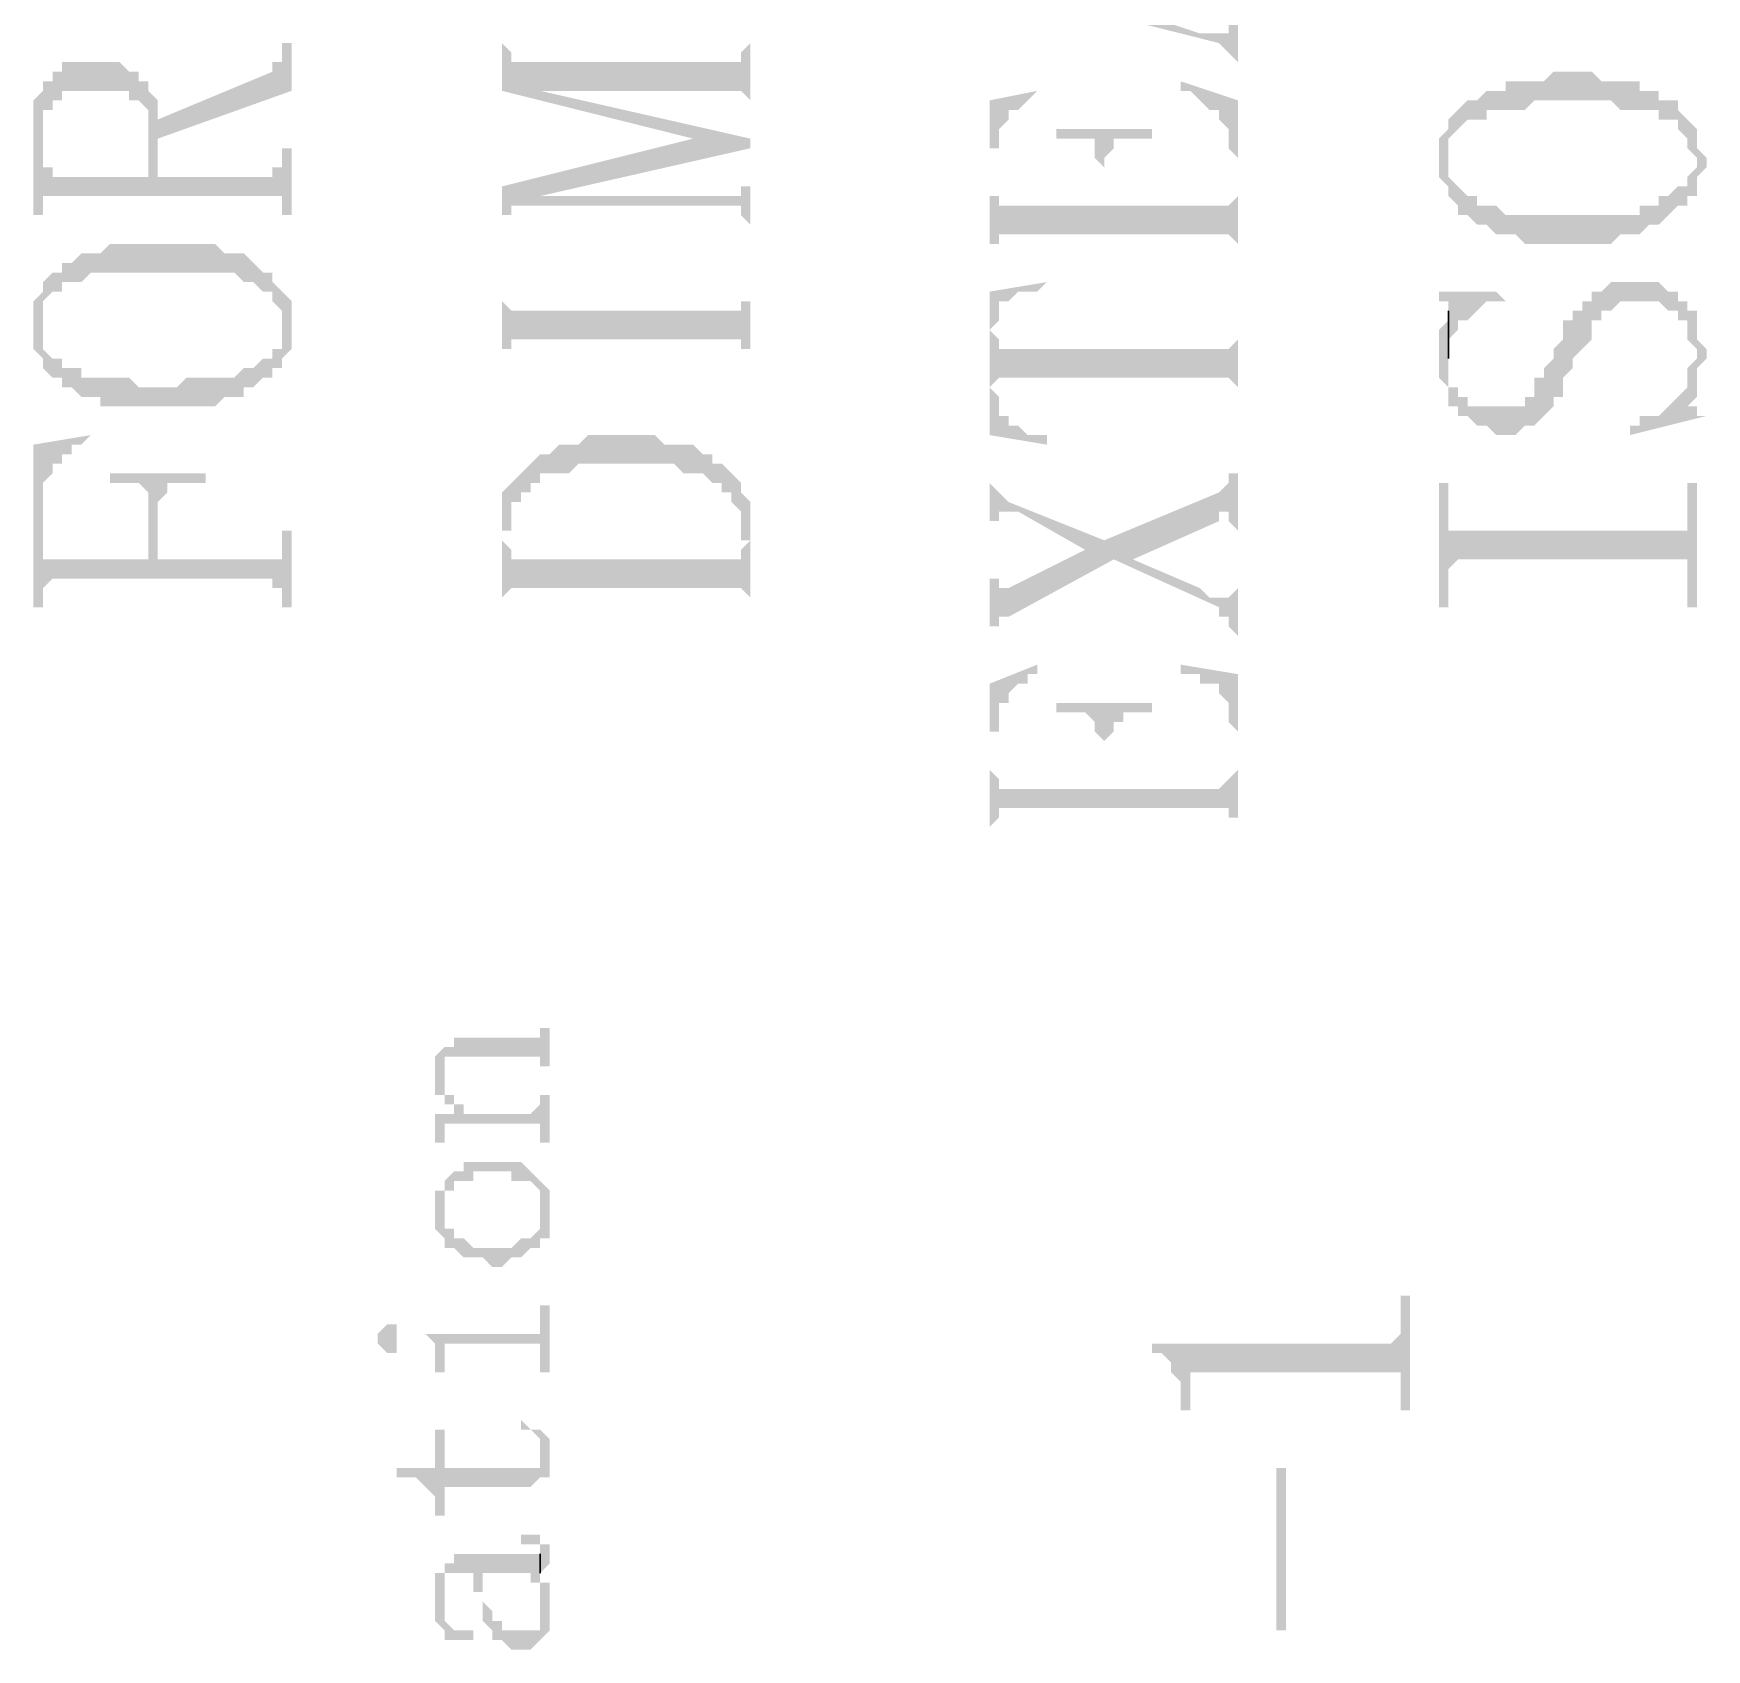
# Model space of a CAD drawing. Header units: millimetres. Extents: x 1399 to 2555, y 1196 to 1555.
# Drawn here: x 2145.03 to 2152.93, y 1458.44 to 1466.06 of the extents above; entities that cross this region are included whole.
import ezdxf

# ---------------------------------------------------------------- set-up
doc = ezdxf.new("R2010")
doc.units = ezdxf.units.MM

msp = doc.modelspace()

# ---------------------------------------------------------------- hatches: boundary and pattern name
at = {"transparency": 33554559}
for points in [[(2149.5401, 1466.28939), (2150.62327, 1466.0186), (2150.6684, 1465.97347), (2150.6684, 1465.97347), (2150.71354, 1465.92834), (2150.71354, 1465.8832), (2150.71354, 1466.154), (2150.71354, 1466.10887), (2150.6684, 1466.10887), (2150.6684, 1466.06373), (2150.53301, 1466.06373), (2150.26222, 1466.154), (2150.26222, 1466.46992), (2150.21708, 1466.154), (2149.63036, 1466.28939), (2149.63036, 1466.28939)], [(2145.6136, 1465.65754), (2145.6136, 1465.56728), (2146.24545, 1465.79294), (2146.24545, 1466.0186), (2146.20032, 1466.0186), (2146.20032, 1465.97347), (2146.20032, 1465.92834), (2146.15519, 1465.92834), (2146.15519, 1465.8832)], [(2147.23836, 1466.0186), (2147.23836, 1465.79294), (2148.141, 1465.56728), (2148.141, 1465.56728), (2148.4118, 1465.52215), (2148.4118, 1465.56728), (2147.41889, 1465.79294), (2147.41889, 1465.79294), (2147.32862, 1465.92834), (2147.28349, 1465.92834), (2147.28349, 1465.97347), (2147.23836, 1466.0186)], [(2147.32862, 1465.92834), (2147.41889, 1465.79294), (2148.36666, 1465.79294), (2148.4118, 1465.74781), (2148.4118, 1465.70268), (2148.4118, 1466.0186), (2148.4118, 1466.0186), (2148.36666, 1465.97347), (2148.36666, 1465.92834), (2148.32153, 1465.92834)], [(2145.02688, 1465.61241), (2145.02688, 1465.20622), (2145.07202, 1465.20622), (2145.07202, 1465.56728), (2145.07202, 1465.70268), (2145.11715, 1465.70268), (2145.11715, 1465.74781), (2145.16228, 1465.74781), (2145.16228, 1465.79294), (2145.47821, 1465.79294), (2145.47821, 1465.74781), (2145.52334, 1465.74781), (2145.56847, 1465.70268), (2145.56847, 1465.65754), (2145.56847, 1465.38675), (2145.6136, 1465.74781), (2145.56847, 1465.79294), (2145.56847, 1465.83807), (2145.52334, 1465.83807), (2145.52334, 1465.8832), (2145.47821, 1465.8832), (2145.43307, 1465.92834), (2145.16228, 1465.92834), (2145.16228, 1465.8832), (2145.11715, 1465.8832), (2145.11715, 1465.83807), (2145.07202, 1465.83807), (2145.07202, 1465.79294), (2145.07202, 1465.79294), (2145.02688, 1465.74781), (2145.02688, 1465.65754), (2145.02688, 1465.65754)], [(2150.44274, 1465.79294), (2150.48788, 1465.79294), (2150.53301, 1465.74781), (2150.53301, 1465.74781), (2150.57814, 1465.70268), (2150.62327, 1465.70268), (2150.62327, 1465.65754), (2150.62327, 1465.65754), (2150.6684, 1465.61241), (2150.6684, 1465.52215), (2150.71354, 1465.47702), (2150.71354, 1465.02569), (2150.71354, 1465.74781), (2150.44274, 1465.83807)], [(2151.70644, 1465.61241), (2151.70644, 1465.47702), (2151.70644, 1465.52215), (2151.70644, 1465.56728), (2151.75158, 1465.61241), (2151.75158, 1465.61241), (2151.79671, 1465.65754), (2151.88697, 1465.65754), (2151.88697, 1465.70268), (2152.0675, 1465.70268), (2152.11263, 1465.74781), (2152.47369, 1465.74781), (2152.51882, 1465.70268), (2152.69935, 1465.70268), (2152.69935, 1465.65754), (2152.78962, 1465.65754), (2152.78962, 1465.61241), (2152.83475, 1465.56728), (2152.83475, 1465.52215), (2152.87988, 1465.47702), (2152.87988, 1465.61241), (2152.83475, 1465.65754), (2152.83475, 1465.65754), (2152.78962, 1465.70268), (2152.78962, 1465.74781), (2152.69935, 1465.74781), (2152.69935, 1465.79294), (2152.60909, 1465.79294), (2152.60909, 1465.83807), (2152.42856, 1465.83807), (2152.38343, 1465.8832), (2152.2029, 1465.8832), (2152.15777, 1465.83807), (2151.97724, 1465.83807), (2151.97724, 1465.79294), (2151.88697, 1465.79294), (2151.84184, 1465.74781), (2151.79671, 1465.74781), (2151.75158, 1465.70268), (2151.75158, 1465.70268), (2151.70644, 1465.65754)], [(2145.07202, 1465.25135), (2145.07202, 1465.29649), (2146.20032, 1465.29649), (2146.20032, 1465.20622), (2146.24545, 1465.20622), (2146.24545, 1465.52215), (2146.20032, 1465.52215), (2146.20032, 1465.47702), (2146.20032, 1465.43188), (2146.15519, 1465.43188), (2146.15519, 1465.38675), (2145.6136, 1465.38675), (2145.6136, 1465.74781), (2145.6136, 1465.74781), (2145.56847, 1465.38675), (2145.11715, 1465.38675), (2145.11715, 1465.43188), (2145.07202, 1465.43188), (2145.07202, 1465.56728)], [(2149.5401, 1465.74781), (2149.5401, 1465.02569), (2149.5401, 1465.52215), (2149.58523, 1465.52215), (2149.58523, 1465.56728), (2149.58523, 1465.61241), (2149.63036, 1465.65754), (2149.63036, 1465.70268), (2149.6755, 1465.70268), (2149.72063, 1465.74781), (2149.72063, 1465.74781), (2149.76576, 1465.79294), (2149.76576, 1465.79294)], [(2149.85603, 1465.61241), (2149.85603, 1465.56728), (2150.03655, 1465.56728), (2150.03655, 1465.47702), (2150.08169, 1465.43188), (2150.08169, 1465.25135), (2150.08169, 1465.47702), (2150.12682, 1465.52215), (2150.12682, 1465.56728), (2150.30735, 1465.56728), (2150.30735, 1465.61241)], [(2151.66131, 1465.47702), (2151.66131, 1465.38675), (2151.66131, 1465.38675), (2151.70644, 1465.34162), (2151.70644, 1465.29649), (2151.70644, 1465.29649), (2151.75158, 1465.25135), (2151.75158, 1465.20622), (2151.79671, 1465.20622), (2151.84184, 1465.16109), (2151.88697, 1465.16109), (2151.93211, 1465.11596), (2152.02237, 1465.11596), (2152.0675, 1465.07083), (2152.47369, 1465.07083), (2152.51882, 1465.11596), (2152.60909, 1465.11596), (2152.65422, 1465.16109), (2152.69935, 1465.16109), (2152.74448, 1465.20622), (2152.74448, 1465.20622), (2152.78962, 1465.25135), (2152.83475, 1465.25135), (2152.83475, 1465.29649), (2152.87988, 1465.29649), (2152.87988, 1465.38675), (2152.87988, 1465.38675), (2152.92501, 1465.43188), (2152.92501, 1465.47702), (2152.92501, 1465.47702), (2152.87988, 1465.52215), (2152.87988, 1465.61241), (2152.87988, 1465.47702), (2152.87988, 1465.43188), (2152.83475, 1465.38675), (2152.83475, 1465.34162), (2152.78962, 1465.34162), (2152.74448, 1465.29649), (2152.69935, 1465.29649), (2152.69935, 1465.25135), (2152.60909, 1465.25135), (2152.60909, 1465.20622), (2151.97724, 1465.20622), (2151.93211, 1465.25135), (2151.84184, 1465.25135), (2151.84184, 1465.29649), (2151.79671, 1465.29649), (2151.75158, 1465.34162), (2151.75158, 1465.34162), (2151.70644, 1465.38675), (2151.70644, 1465.61241), (2151.70644, 1465.61241), (2151.66131, 1465.56728), (2151.66131, 1465.52215), (2151.66131, 1465.52215)], [(2147.23836, 1465.34162), (2147.23836, 1465.16109), (2147.23836, 1465.20622), (2147.28349, 1465.20622), (2147.28349, 1465.25135), (2147.32862, 1465.25135), (2147.41889, 1465.29649), (2148.4118, 1465.52215), (2148.141, 1465.56728)], [(2149.5401, 1465.07083), (2149.58523, 1465.07083), (2149.58523, 1465.11596), (2150.6684, 1465.11596), (2150.71354, 1465.07083), (2150.71354, 1465.29649), (2150.71354, 1465.29649), (2150.6684, 1465.25135), (2150.08169, 1465.25135), (2150.08169, 1465.43188), (2150.08169, 1465.25135), (2149.58523, 1465.25135), (2149.58523, 1465.29649), (2149.5401, 1465.29649), (2149.5401, 1465.52215)], [(2147.32862, 1465.25135), (2148.36666, 1465.25135), (2148.36666, 1465.20622), (2148.36666, 1465.20622), (2148.4118, 1465.16109), (2148.4118, 1465.38675), (2148.4118, 1465.34162), (2148.36666, 1465.34162), (2148.36666, 1465.29649), (2147.41889, 1465.29649)], [(2145.07202, 1464.84516), (2145.07202, 1464.66464), (2145.07202, 1464.70977), (2145.07202, 1464.80003), (2145.07202, 1464.80003), (2145.11715, 1464.84516), (2145.16228, 1464.84516), (2145.16228, 1464.8903), (2145.25254, 1464.8903), (2145.29768, 1464.93543), (2145.97466, 1464.93543), (2146.01979, 1464.8903), (2146.06492, 1464.8903), (2146.11006, 1464.84516), (2146.15519, 1464.84516), (2146.15519, 1464.80003), (2146.20032, 1464.7549), (2146.20032, 1464.66464), (2146.20032, 1464.84516), (2146.20032, 1464.84516), (2146.15519, 1464.8903), (2146.15519, 1464.93543), (2146.11006, 1464.93543), (2146.06492, 1464.98056), (2146.06492, 1464.98056), (2146.01979, 1465.02569), (2145.92953, 1465.02569), (2145.88439, 1465.07083), (2145.38794, 1465.07083), (2145.34281, 1465.02569), (2145.25254, 1465.02569), (2145.20741, 1464.98056), (2145.16228, 1464.98056), (2145.16228, 1464.93543), (2145.11715, 1464.93543), (2145.07202, 1464.8903), (2145.07202, 1464.8903)], [(2147.23836, 1464.98056), (2147.23836, 1464.39384), (2147.23836, 1464.57437), (2147.28349, 1464.57437), (2147.28349, 1464.6195), (2148.36666, 1464.6195), (2148.36666, 1464.57437), (2148.4118, 1464.57437), (2148.4118, 1464.39384), (2148.4118, 1464.98056), (2148.4118, 1464.80003), (2148.36666, 1464.80003), (2148.36666, 1464.7549), (2147.28349, 1464.7549), (2147.23836, 1464.80003)], [(2149.5401, 1464.84516), (2149.5401, 1464.66464), (2149.5401, 1464.66464), (2149.58523, 1464.70977), (2149.58523, 1464.7549), (2149.58523, 1464.80003), (2149.63036, 1464.80003), (2149.6755, 1464.84516), (2149.76576, 1464.84516), (2149.81089, 1464.8903), (2149.81089, 1464.8903)], [(2151.66131, 1464.52924), (2151.66131, 1464.43898), (2151.66131, 1464.43898), (2151.70644, 1464.39384), (2151.70644, 1464.30358), (2151.75158, 1464.30358), (2151.75158, 1464.25845), (2151.79671, 1464.25845), (2151.84184, 1464.21331), (2151.88697, 1464.21331), (2151.93211, 1464.16818), (2152.02237, 1464.16818), (2152.0675, 1464.21331), (2152.11263, 1464.21331), (2152.15777, 1464.25845), (2152.15777, 1464.25845), (2152.2029, 1464.30358), (2152.2029, 1464.34871), (2152.24803, 1464.34871), (2152.24803, 1464.43898), (2152.29316, 1464.48411), (2152.29316, 1464.52924), (2152.3383, 1464.57437), (2152.3383, 1464.57437), (2152.38343, 1464.6195), (2152.38343, 1464.70977), (2152.42856, 1464.70977), (2152.42856, 1464.7549), (2152.47369, 1464.7549), (2152.51882, 1464.80003), (2152.69935, 1464.80003), (2152.74448, 1464.7549), (2152.78962, 1464.7549), (2152.78962, 1464.70977), (2152.83475, 1464.70977), (2152.83475, 1464.6195), (2152.87988, 1464.57437), (2152.87988, 1464.39384), (2152.87988, 1464.43898), (2152.87988, 1464.48411), (2152.92501, 1464.52924), (2152.92501, 1464.57437), (2152.92501, 1464.57437), (2152.87988, 1464.6195), (2152.87988, 1464.7549), (2152.83475, 1464.7549), (2152.83475, 1464.80003), (2152.78962, 1464.80003), (2152.78962, 1464.84516), (2152.74448, 1464.84516), (2152.69935, 1464.8903), (2152.47369, 1464.8903), (2152.42856, 1464.84516), (2152.38343, 1464.84516), (2152.38343, 1464.80003), (2152.3383, 1464.80003), (2152.3383, 1464.7549), (2152.29316, 1464.7549), (2152.29316, 1464.70977), (2152.24803, 1464.70977), (2152.24803, 1464.6195), (2152.2029, 1464.57437), (2152.2029, 1464.52924), (2152.15777, 1464.48411), (2152.15777, 1464.43898), (2152.11263, 1464.43898), (2152.11263, 1464.34871), (2152.0675, 1464.34871), (2152.0675, 1464.30358), (2151.79671, 1464.30358), (2151.79671, 1464.34871), (2151.75158, 1464.34871), (2151.75158, 1464.39384), (2151.70644, 1464.39384), (2151.70644, 1464.70977), (2151.66131, 1464.66464), (2151.66131, 1464.6195), (2151.66131, 1464.57437)], [(2145.02688, 1464.66464), (2145.02688, 1464.57437), (2145.02688, 1464.57437), (2145.07202, 1464.52924), (2145.07202, 1464.48411), (2145.07202, 1464.48411), (2145.11715, 1464.43898), (2145.16228, 1464.43898), (2145.16228, 1464.39384), (2145.20741, 1464.39384), (2145.25254, 1464.34871), (2145.34281, 1464.34871), (2145.34281, 1464.30358), (2145.88439, 1464.30358), (2145.92953, 1464.34871), (2146.01979, 1464.34871), (2146.01979, 1464.39384), (2146.06492, 1464.39384), (2146.11006, 1464.43898), (2146.15519, 1464.43898), (2146.15519, 1464.48411), (2146.20032, 1464.48411), (2146.20032, 1464.52924), (2146.24545, 1464.57437), (2146.24545, 1464.66464), (2146.24545, 1464.80003), (2146.24545, 1464.80003), (2146.20032, 1464.84516), (2146.20032, 1464.66464), (2146.20032, 1464.57437), (2146.15519, 1464.57437), (2146.15519, 1464.52924), (2146.11006, 1464.52924), (2146.06492, 1464.48411), (2146.01979, 1464.48411), (2145.97466, 1464.43898), (2145.749, 1464.43898), (2145.70387, 1464.39384), (2145.52334, 1464.39384), (2145.47821, 1464.43898), (2145.25254, 1464.43898), (2145.25254, 1464.48411), (2145.16228, 1464.48411), (2145.16228, 1464.52924), (2145.11715, 1464.52924), (2145.07202, 1464.57437), (2145.07202, 1464.66464), (2145.07202, 1464.84516), (2145.02688, 1464.80003), (2145.02688, 1464.70977)], [(2149.5401, 1464.84516), (2149.5401, 1464.16818), (2149.81089, 1464.12305), (2149.81089, 1464.16818), (2149.72063, 1464.16818), (2149.6755, 1464.21331), (2149.63036, 1464.21331), (2149.63036, 1464.25845), (2149.58523, 1464.25845), (2149.58523, 1464.34871), (2149.5401, 1464.39384), (2149.5401, 1464.66464)], [(2151.66131, 1464.84516), (2151.66131, 1464.80003), (2151.70644, 1464.80003), (2151.70644, 1464.6195), (2151.70644, 1464.6195), (2151.75158, 1464.66464), (2151.75158, 1464.70977), (2151.79671, 1464.70977), (2151.84184, 1464.7549), (2151.84184, 1464.7549), (2151.88697, 1464.80003), (2151.97724, 1464.80003), (2151.93211, 1464.84516)], [(2149.5401, 1464.66464), (2149.5401, 1464.39384), (2149.58523, 1464.43898), (2150.6684, 1464.43898), (2150.71354, 1464.39384), (2150.71354, 1464.34871), (2150.71354, 1464.70977), (2150.71354, 1464.6195), (2150.71354, 1464.6195), (2150.6684, 1464.57437), (2149.58523, 1464.57437), (2149.58523, 1464.6195)], [(2152.83475, 1464.48411), (2152.83475, 1464.30358), (2152.87988, 1464.34871), (2152.87988, 1464.57437), (2152.87988, 1464.52924)], [(2152.56396, 1464.21331), (2152.56396, 1464.16818), (2152.92501, 1464.25845), (2152.87988, 1464.25845), (2152.87988, 1464.30358), (2152.83475, 1464.30358), (2152.83475, 1464.48411), (2152.83475, 1464.43898), (2152.83475, 1464.39384), (2152.78962, 1464.34871), (2152.78962, 1464.34871), (2152.74448, 1464.30358), (2152.74448, 1464.30358), (2152.69935, 1464.25845), (2152.60909, 1464.25845), (2152.60909, 1464.21331)], [(2145.02688, 1464.12305), (2145.02688, 1463.3558), (2145.07202, 1463.3558), (2145.07202, 1463.85226), (2145.07202, 1463.89739), (2145.07202, 1463.94252), (2145.11715, 1463.98765), (2145.11715, 1464.03279), (2145.16228, 1464.03279), (2145.16228, 1464.07792), (2145.20741, 1464.07792), (2145.20741, 1464.12305), (2145.25254, 1464.12305), (2145.29768, 1464.16818), (2145.29768, 1464.16818)], [(2147.23836, 1463.67173), (2147.23836, 1463.3558), (2147.23836, 1463.71686), (2147.28349, 1463.71686), (2147.28349, 1463.85226), (2147.32862, 1463.85226), (2147.32862, 1463.89739), (2147.37376, 1463.89739), (2147.37376, 1463.94252), (2147.41889, 1463.94252), (2147.41889, 1463.98765), (2147.55429, 1463.98765), (2147.59942, 1464.03279), (2148.05074, 1464.03279), (2148.09587, 1463.98765), (2148.18614, 1463.98765), (2148.23127, 1463.94252), (2148.2764, 1463.94252), (2148.2764, 1463.89739), (2148.32153, 1463.89739), (2148.32153, 1463.85226), (2148.36666, 1463.80712), (2148.36666, 1463.67173), (2148.4118, 1463.67173), (2148.4118, 1463.3558), (2148.4118, 1463.67173), (2148.4118, 1463.85226), (2148.4118, 1463.85226), (2148.36666, 1463.89739), (2148.36666, 1463.94252), (2148.36666, 1463.94252), (2148.32153, 1463.98765), (2148.32153, 1463.98765), (2148.2764, 1464.03279), (2148.23127, 1464.03279), (2148.23127, 1464.07792), (2148.18614, 1464.07792), (2148.141, 1464.12305), (2148.00561, 1464.12305), (2147.96047, 1464.16818), (2147.64455, 1464.16818), (2147.59942, 1464.12305), (2147.50915, 1464.12305), (2147.46402, 1464.07792), (2147.41889, 1464.07792), (2147.37376, 1464.03279), (2147.37376, 1464.03279), (2147.32862, 1463.98765), (2147.32862, 1463.98765), (2147.28349, 1463.94252), (2147.28349, 1463.94252), (2147.23836, 1463.89739), (2147.23836, 1463.80712), (2147.23836, 1463.71686)], [(2149.5401, 1463.53633), (2149.5401, 1463.22041), (2149.5401, 1463.26554), (2149.58523, 1463.26554), (2149.58523, 1463.31067), (2149.63036, 1463.31067), (2150.12682, 1463.58146), (2150.21708, 1463.58146), (2150.62327, 1463.76199), (2150.62327, 1463.80712), (2150.6684, 1463.80712), (2150.6684, 1463.76199), (2150.71354, 1463.71686), (2150.71354, 1464.03279), (2150.71354, 1463.98765), (2150.6684, 1463.98765), (2150.6684, 1463.94252), (2150.6684, 1463.94252), (2150.62327, 1463.89739), (2150.08169, 1463.67173), (2149.99142, 1463.6266), (2149.63036, 1463.44607), (2149.58523, 1463.44607), (2149.58523, 1463.4912), (2149.5401, 1463.4912)], [(2145.38794, 1463.98765), (2145.38794, 1463.94252), (2145.52334, 1463.94252), (2145.56847, 1463.89739), (2145.56847, 1463.58146), (2145.6136, 1463.80712), (2145.6136, 1463.85226), (2145.6136, 1463.85226), (2145.65873, 1463.89739), (2145.65873, 1463.94252), (2145.83926, 1463.94252), (2145.83926, 1463.98765)], [(2149.5401, 1463.98765), (2149.5401, 1463.71686), (2149.5401, 1463.76199), (2149.58523, 1463.76199), (2149.58523, 1463.80712), (2149.6755, 1463.80712), (2149.99142, 1463.6266), (2150.08169, 1463.67173), (2149.63036, 1463.85226), (2149.58523, 1463.89739), (2149.58523, 1463.89739), (2149.5401, 1463.94252)], [(2151.66131, 1463.94252), (2151.66131, 1463.3558), (2151.70644, 1463.3558), (2151.70644, 1463.53633), (2151.70644, 1463.53633), (2151.75158, 1463.58146), (2152.83475, 1463.58146), (2152.83475, 1463.53633), (2152.83475, 1463.3558), (2152.87988, 1463.3558), (2152.87988, 1463.94252), (2152.83475, 1463.94252), (2152.83475, 1463.76199), (2152.83475, 1463.71686), (2151.70644, 1463.71686), (2151.70644, 1463.94252)], [(2145.07202, 1463.40094), (2145.07202, 1463.44607), (2145.07202, 1463.44607), (2145.11715, 1463.4912), (2146.15519, 1463.4912), (2146.15519, 1463.44607), (2146.20032, 1463.44607), (2146.20032, 1463.3558), (2146.24545, 1463.3558), (2146.24545, 1463.71686), (2146.20032, 1463.71686), (2146.20032, 1463.6266), (2146.20032, 1463.58146), (2145.6136, 1463.58146), (2145.6136, 1463.80712), (2145.56847, 1463.58146), (2145.07202, 1463.58146), (2145.07202, 1463.6266), (2145.07202, 1463.85226)], [(2147.23836, 1463.40094), (2147.23836, 1463.40094), (2147.28349, 1463.44607), (2148.36666, 1463.44607), (2148.4118, 1463.40094), (2148.4118, 1463.67173), (2148.36666, 1463.6266), (2148.36666, 1463.58146), (2147.28349, 1463.58146), (2147.28349, 1463.6266), (2147.28349, 1463.6266), (2147.23836, 1463.67173)], [(2150.12682, 1463.58146), (2150.62327, 1463.3558), (2150.62327, 1463.31067), (2150.6684, 1463.31067), (2150.6684, 1463.26554), (2150.71354, 1463.22041), (2150.71354, 1463.44607), (2150.71354, 1463.44607), (2150.6684, 1463.40094), (2150.57814, 1463.40094), (2150.53301, 1463.44607), (2150.21708, 1463.58146)], [(2149.5401, 1462.99475), (2149.5401, 1462.31776), (2149.5401, 1462.76908), (2149.58523, 1462.76908), (2149.58523, 1462.90448), (2149.63036, 1462.90448), (2149.63036, 1462.94961), (2149.63036, 1462.94961), (2149.6755, 1462.99475), (2149.72063, 1462.99475), (2149.72063, 1463.03988), (2149.76576, 1463.03988), (2149.76576, 1463.08501)], [(2150.44274, 1463.08501), (2150.44274, 1463.03988), (2150.53301, 1463.03988), (2150.53301, 1462.99475), (2150.62327, 1462.99475), (2150.62327, 1462.94961), (2150.62327, 1462.94961), (2150.6684, 1462.90448), (2150.6684, 1462.85935), (2150.6684, 1462.81422), (2150.71354, 1462.76908), (2150.71354, 1462.31776), (2150.71354, 1463.03988)], [(2149.85603, 1462.90448), (2149.85603, 1462.85935), (2149.99142, 1462.85935), (2150.03655, 1462.81422), (2150.03655, 1462.76908), (2150.08169, 1462.72395), (2150.08169, 1462.49829), (2150.08169, 1462.72395), (2150.08169, 1462.72395), (2150.12682, 1462.76908), (2150.12682, 1462.81422), (2150.17195, 1462.81422), (2150.17195, 1462.85935), (2150.30735, 1462.85935), (2150.30735, 1462.90448)], [(2149.5401, 1462.31776), (2149.58523, 1462.3629), (2149.58523, 1462.40803), (2150.6684, 1462.40803), (2150.6684, 1462.3629), (2150.71354, 1462.3629), (2150.71354, 1462.58856), (2150.71354, 1462.58856), (2150.6684, 1462.54342), (2150.6684, 1462.54342), (2150.62327, 1462.49829), (2150.08169, 1462.49829), (2150.08169, 1462.72395), (2150.08169, 1462.49829), (2149.58523, 1462.49829), (2149.58523, 1462.54342), (2149.58523, 1462.54342), (2149.5401, 1462.58856), (2149.5401, 1462.76908)], [(2146.96757, 1461.27972), (2146.96757, 1461.14433), (2146.96757, 1461.18946), (2146.96757, 1461.23459), (2147.41889, 1461.23459), (2147.41889, 1461.18946), (2147.46402, 1461.18946), (2147.46402, 1461.36999), (2147.41889, 1461.36999), (2147.41889, 1461.32486), (2147.0127, 1461.32486), (2147.0127, 1461.27972)], [(2146.92243, 1461.14433), (2146.92243, 1461.09919), (2146.92243, 1461.05406), (2146.96757, 1461.05406), (2146.96757, 1461.00893), (2147.0127, 1461.00893), (2147.0127, 1460.9638), (2147.0127, 1461.00893), (2147.0127, 1461.05406), (2146.96757, 1461.05406), (2146.96757, 1461.09919), (2146.96757, 1461.14433), (2146.96757, 1461.27972), (2146.92243, 1461.23459), (2146.92243, 1461.18946), (2146.92243, 1461.18946)], [(2146.92243, 1460.9638), (2146.92243, 1460.91867), (2146.92243, 1460.8284), (2146.96757, 1460.8284), (2146.96757, 1460.91867), (2147.41889, 1460.91867), (2147.41889, 1460.8284), (2147.46402, 1460.8284), (2147.46402, 1461.05406), (2147.41889, 1461.05406), (2147.41889, 1461.00893), (2147.41889, 1461.00893), (2147.37376, 1460.9638), (2147.05783, 1460.9638), (2147.05783, 1461.00893), (2147.0127, 1461.00893), (2147.0127, 1460.9638)], [(2146.96757, 1460.60274), (2146.96757, 1460.51248), (2146.96757, 1460.55761), (2146.96757, 1460.60274), (2147.0127, 1460.60274), (2147.0127, 1460.64787), (2147.10296, 1460.64787), (2147.10296, 1460.693), (2147.28349, 1460.693), (2147.28349, 1460.64787), (2147.37376, 1460.64787), (2147.41889, 1460.60274), (2147.41889, 1460.55761), (2147.41889, 1460.51248), (2147.41889, 1460.51248), (2147.46402, 1460.37708), (2147.46402, 1460.42221), (2147.46402, 1460.46734), (2147.46402, 1460.51248), (2147.46402, 1460.55761), (2147.46402, 1460.60274), (2147.46402, 1460.60274), (2147.41889, 1460.64787), (2147.41889, 1460.64787), (2147.37376, 1460.693), (2147.37376, 1460.693), (2147.32862, 1460.73814), (2147.05783, 1460.73814), (2147.05783, 1460.693), (2147.0127, 1460.693), (2146.96757, 1460.64787), (2146.96757, 1460.64787)], [(2146.92243, 1460.51248), (2146.92243, 1460.46734), (2146.92243, 1460.42221), (2146.92243, 1460.42221), (2146.96757, 1460.37708), (2146.96757, 1460.33195), (2147.0127, 1460.33195), (2147.05783, 1460.28682), (2147.1481, 1460.28682), (2147.19323, 1460.24168), (2147.23836, 1460.24168), (2147.28349, 1460.28682), (2147.32862, 1460.28682), (2147.37376, 1460.33195), (2147.41889, 1460.33195), (2147.41889, 1460.37708), (2147.46402, 1460.37708), (2147.41889, 1460.51248), (2147.41889, 1460.46734), (2147.41889, 1460.42221), (2147.41889, 1460.42221), (2147.37376, 1460.37708), (2147.32862, 1460.37708), (2147.28349, 1460.33195), (2147.10296, 1460.33195), (2147.05783, 1460.37708), (2147.0127, 1460.37708), (2147.0127, 1460.42221), (2146.96757, 1460.42221), (2146.96757, 1460.46734), (2146.96757, 1460.60274), (2146.92243, 1460.60274), (2146.92243, 1460.55761)], [(2146.8773, 1459.92576), (2146.8773, 1459.92576), (2146.92243, 1459.88063), (2146.92243, 1459.83549), (2146.92243, 1459.79036), (2146.92243, 1459.74523), (2146.96757, 1459.74523), (2146.96757, 1459.83549), (2146.96757, 1459.88063), (2147.41889, 1459.88063), (2147.41889, 1459.83549), (2147.41889, 1459.74523), (2147.46402, 1459.74523), (2147.46402, 1460.06115), (2147.41889, 1460.06115), (2147.41889, 1459.97089), (2147.41889, 1459.92576), (2147.37376, 1459.92576)], [(2150.30735, 1459.88063), (2150.30735, 1459.83549), (2150.35248, 1459.83549), (2150.39761, 1459.79036), (2150.39761, 1459.74523), (2150.44274, 1459.7001), (2150.44274, 1459.5647), (2150.48788, 1459.5647), (2150.48788, 1459.7001), (2150.48788, 1459.74523), (2151.48078, 1459.74523), (2151.48078, 1459.5647), (2151.52592, 1459.5647), (2151.52592, 1460.10629), (2151.48078, 1460.10629), (2151.48078, 1459.92576), (2151.48078, 1459.92576), (2151.43565, 1459.88063), (2151.39052, 1459.88063)], [(2146.65164, 1459.92576), (2146.65164, 1459.88063), (2146.65164, 1459.88063), (2146.69677, 1459.83549), (2146.74191, 1459.83549), (2146.74191, 1459.88063), (2146.74191, 1459.92576), (2146.74191, 1459.97089), (2146.69677, 1459.97089), (2146.65164, 1459.92576)], [(2147.32862, 1459.47444), (2147.37376, 1459.47444), (2147.41889, 1459.4293), (2147.41889, 1459.38417), (2147.41889, 1459.38417), (2147.46402, 1459.24878), (2147.46402, 1459.29391), (2147.46402, 1459.33904), (2147.46402, 1459.38417), (2147.46402, 1459.4293), (2147.46402, 1459.4293), (2147.41889, 1459.47444), (2147.37376, 1459.47444), (2147.32862, 1459.51957), (2147.32862, 1459.51957)], [(2146.74191, 1459.29391), (2146.74191, 1459.24878), (2146.83217, 1459.24878), (2146.8773, 1459.20364), (2146.8773, 1459.20364), (2146.92243, 1459.15851), (2146.92243, 1459.11338), (2146.92243, 1459.06825), (2146.96757, 1459.06825), (2146.96757, 1459.20364), (2147.37376, 1459.20364), (2147.41889, 1459.24878), (2147.46402, 1459.24878), (2147.41889, 1459.38417), (2147.41889, 1459.29391), (2146.96757, 1459.29391), (2146.96757, 1459.47444), (2146.92243, 1459.47444), (2146.92243, 1459.29391)], [(2150.9392, 1458.52666), (2150.9392, 1459.29391), (2150.89407, 1459.29391), (2150.89407, 1458.52666)], [(2147.32862, 1458.97798), (2147.32862, 1458.93285), (2147.41889, 1458.93285), (2147.41889, 1458.79745), (2147.46402, 1458.84259), (2147.46402, 1458.88772), (2147.46402, 1458.93285), (2147.41889, 1458.93285), (2147.41889, 1458.97798), (2147.37376, 1458.97798)], [(2146.92243, 1458.66206), (2146.92243, 1458.61692), (2146.92243, 1458.57179), (2146.92243, 1458.57179), (2146.96757, 1458.52666), (2146.96757, 1458.70719), (2146.96757, 1458.75232), (2146.96757, 1458.79745), (2147.10296, 1458.79745), (2147.10296, 1458.70719), (2147.1481, 1458.70719), (2147.1481, 1458.61692), (2147.1481, 1458.79745), (2147.37376, 1458.79745), (2147.37376, 1458.75232), (2147.41889, 1458.75232), (2147.41889, 1458.70719), (2147.41889, 1458.66206), (2147.41889, 1458.61692), (2147.46402, 1458.75232), (2147.41889, 1458.75232), (2147.41889, 1458.79745), (2147.41889, 1458.88772), (2147.0127, 1458.88772), (2147.0127, 1458.84259), (2146.96757, 1458.84259), (2146.96757, 1458.79745), (2146.92243, 1458.79745), (2146.92243, 1458.75232), (2146.92243, 1458.70719)], [(2147.1481, 1458.61692), (2147.1481, 1458.57179), (2147.1481, 1458.57179), (2147.19323, 1458.52666), (2147.19323, 1458.48153), (2147.23836, 1458.48153), (2147.28349, 1458.4364), (2147.37376, 1458.4364), (2147.41889, 1458.48153), (2147.41889, 1458.48153), (2147.46402, 1458.52666), (2147.46402, 1458.57179), (2147.46402, 1458.61692), (2147.46402, 1458.66206), (2147.46402, 1458.70719), (2147.46402, 1458.75232), (2147.41889, 1458.61692), (2147.41889, 1458.57179), (2147.41889, 1458.52666), (2147.23836, 1458.52666), (2147.23836, 1458.57179), (2147.19323, 1458.57179), (2147.19323, 1458.61692), (2147.19323, 1458.61692), (2147.1481, 1458.66206), (2147.1481, 1458.75232), (2147.1481, 1458.79745)], [(2146.96757, 1458.52666), (2146.96757, 1458.48153), (2147.10296, 1458.48153), (2147.10296, 1458.52666), (2147.0127, 1458.52666), (2146.96757, 1458.57179), (2146.96757, 1458.61692), (2146.96757, 1458.66206), (2146.96757, 1458.66206)]]:
    msp.add_hatch(color=256, dxfattribs=at).paths.add_polyline_path(points)

# ---------------------------------------------------------------- linework, layer by layer
for points in [[(2151.70644, 1464.70977), (2151.70644, 1464.52924), (2151.70644, 1464.7549), (2151.70644, 1464.7549)], [(2147.41889, 1458.88772), (2147.41889, 1458.79745), (2147.41889, 1458.88772)]]:
    msp.add_lwpolyline(points, close=True)

doc.saveas('drawing.dxf')
